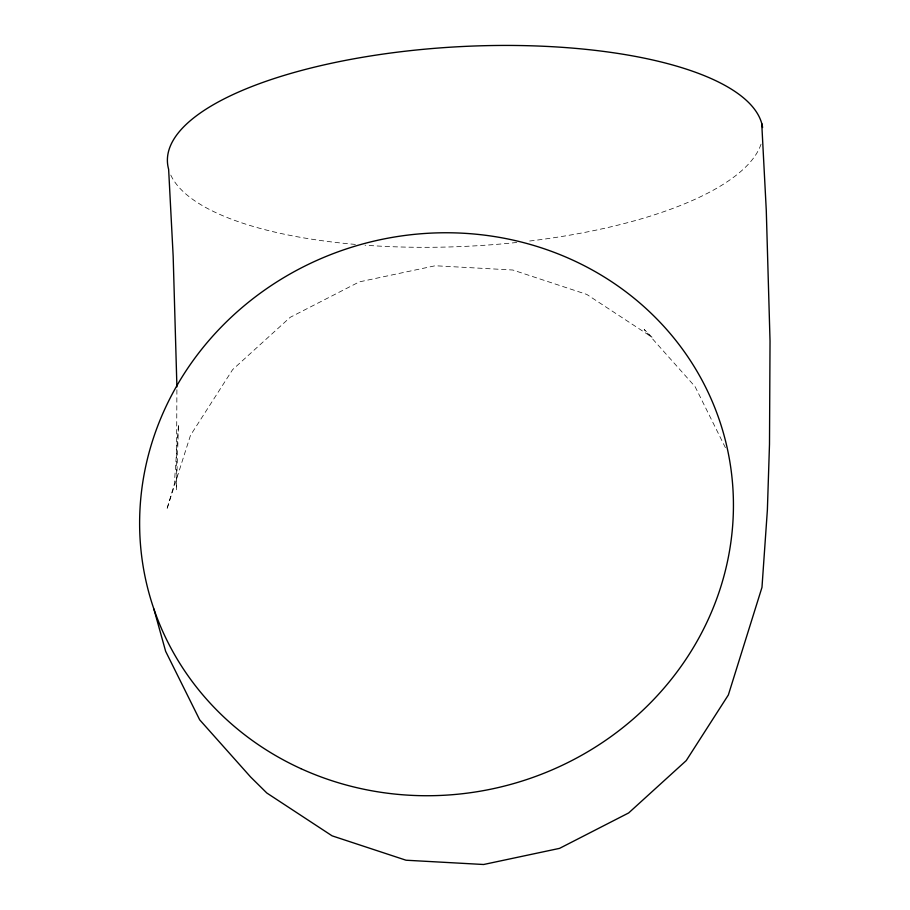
<?xml version="1.0" encoding="UTF-8"?>
<svg xmlns="http://www.w3.org/2000/svg" width="910" height="910" viewBox="0 0 910 910"><rect width="100%" height="100%" fill="white"/><g stroke="black" fill="none" stroke-linecap="round" stroke-linejoin="round"><path stroke-width="0.68" stroke-dasharray="4.55 3.41" d="M176.904 389.708L176.381 490.069L178.496 424.344L174.322 484.165L166.723 509.771L190.508 435.276L232.63 369.631L290.199 317.317L359.313 281.884L435.242 265.754L512.819 270.02L586.757 294.408L652.015 337.235L644.189 329.5L695.092 386.648L725.964 448.801M761.033 144.167A298.161 99.872 -3 0 1 528.187 241.195M516.789 242.469A298.161 99.872 -3 0 1 365.046 245.188M355.389 244.415A298.161 99.872 -3 0 1 170.784 175.073"/><path stroke-width="1.36" d="M153.87 608.972L165.643 651.321L199.677 719.821L250.58 776.958L266.835 793.019L332.104 835.846L406.042 860.223L483.62 864.5L559.548 848.37L628.662 812.937L686.231 760.612L728.353 694.967L761.977 587.36L767.38 509.975L769.496 444.251L770.031 341.057L766.277 210.324L761.738 123.476M176.915 386.875L173.162 256.154L168.634 169.294A298.161 99.872 -3 0 1 443.932 47.627A298.161 99.872 -3 0 1 762.603 127.525M300.926 768.654A298.161 280.166 -15.5 0 0 733.073 491.32A298.161 280.166 -15.5 0 0 275.582 282.714A298.161 280.166 -15.5 0 0 300.926 768.654"/></g></svg>
